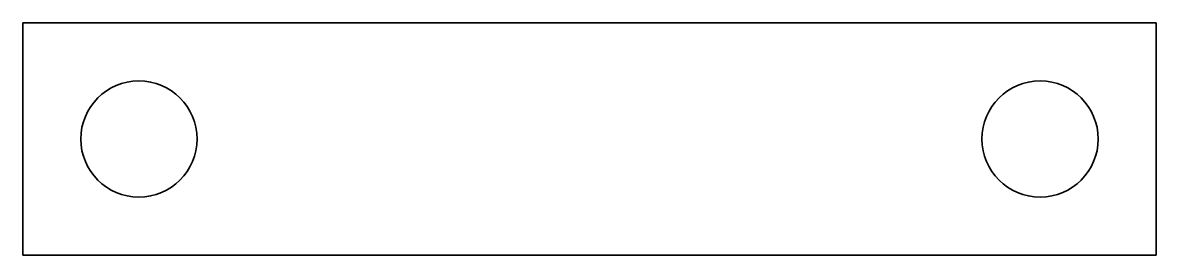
# Model space of a CAD drawing. Header units: millimetres. Extents: x 0 to 34.1, y -7 to 0.
import ezdxf

# ---------------------------------------------------------------- set-up
doc = ezdxf.new("R2010")
doc.units = ezdxf.units.MM
doc.layers.add('1', color=7, linetype='Continuous', true_color=0xffffff)

msp = doc.modelspace()

# ---------------------------------------------------------------- linework, layer by layer
at = {"layer": '1', "color": 252, "linetype": 'Continuous', "lineweight": 35}
for p, q in [((0, -7), (0, 0)), ((0, -7), (0, 0)), ((0, 0), (34.14, 0)), ((0, 0), (34.14, 0)), ((34.14, 0), (34.14, -7)), ((34.14, 0), (34.14, -7)), ((34.14, -7), (0, -7)), ((34.14, -7), (0, -7))]:
    msp.add_line(p, q, dxfattribs=at)
for centre in [(3.5, -3.5), (3.5, -3.5), (30.64, -3.5), (30.64, -3.5)]:
    msp.add_circle(centre, 1.75, dxfattribs=at)

doc.saveas('drawing.dxf')
